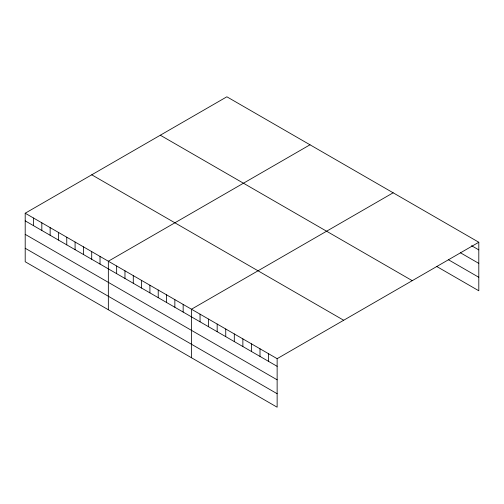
<?xml version="1.0" encoding="UTF-8"?>
<svg xmlns="http://www.w3.org/2000/svg" width="504" height="504" viewBox="0 0 504 504"><rect width="100%" height="100%" fill="white"/><g stroke="black" fill="none" stroke-linecap="round" stroke-linejoin="round"><path stroke-width="0.76" d="M25.2 213.224L277.137 358.678L277.137 407.207L25.2 261.752L25.2 213.224L226.863 96.793L478.8 242.248L478.8 290.776L436.628 266.427M310.004 144.793L108.341 261.223L108.341 309.752M393.145 192.793L191.476 309.223L191.476 357.752M277.137 358.678L478.8 242.248M471.555 245.7L478.8 249.889M460.354 252.731L478.8 263.378M448.491 259.781L478.8 277.282M160.316 135.217L412.253 280.671M91.747 174.8L343.684 320.254M25.2 220.865L277.137 366.32M25.2 234.36L277.137 379.808M25.2 248.258L277.137 393.712M268.569 353.732L268.569 361.374M260.001 348.787L260.001 356.429M251.439 343.841L251.439 351.483M242.871 338.896L242.871 346.538M234.303 333.95L234.303 341.592M225.742 329.005L225.742 336.647M217.174 324.059L217.174 331.701M208.606 319.114L208.606 326.756M200.044 314.168L200.044 321.81M183.16 304.422L183.16 312.064M174.85 299.622L174.85 307.264M166.534 294.821L166.534 302.463M158.225 290.027L158.225 297.662M149.909 285.226L149.909 292.862M141.593 280.426L141.593 288.061M133.283 275.625L133.283 283.261M124.967 270.824L124.967 278.466M116.651 266.024L116.651 273.666M100.025 256.423L100.025 264.065M91.709 251.622L91.709 259.264M83.399 246.821L83.399 254.463M75.083 242.027L75.083 249.663M66.767 237.227L66.767 244.862M58.458 232.426L58.458 240.061M50.142 227.625L50.142 235.267M41.826 222.825L41.826 230.467M33.516 218.024L33.516 225.666"/></g></svg>
